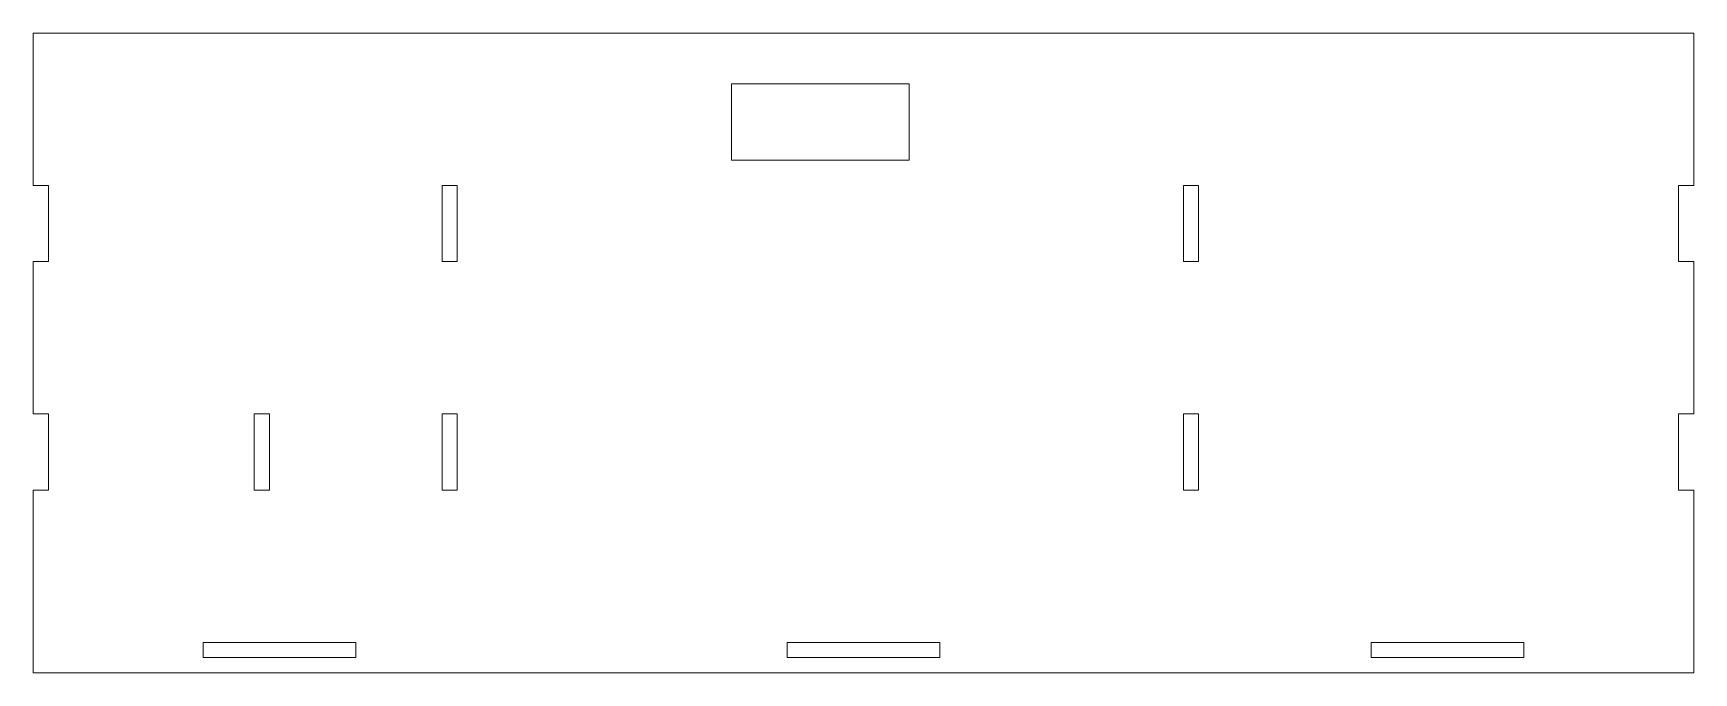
# Model space of a CAD drawing. Header units: millimetres. Extents: x -164 to 164, y 0 to 126.
import ezdxf

# ---------------------------------------------------------------- set-up
doc = ezdxf.new("R2010")
doc.units = ezdxf.units.MM

msp = doc.modelspace()

# ---------------------------------------------------------------- linework, layer by layer
at = {"color": 7, "linetype": 'Continuous', "lineweight": 15}
for p, q in [((163.5, 126), (-163.5, 126)), ((-163.5, 126), (-163.5, 96)), ((163.5, 96), (163.5, 126)), ((-26, 116), (-26, 101)), ((9, 116), (-26, 116)), ((9, 101), (9, 116)), ((-26, 101), (9, 101)), ((-163.5, 96), (-160.5, 96)), ((-160.5, 96), (-160.5, 81)), ((-83, 96), (-83, 81)), ((-80, 96), (-83, 96)), ((-80, 81), (-80, 96)), ((63, 96), (63, 81)), ((66, 96), (63, 96)), ((66, 81), (66, 96)), ((160.5, 81), (160.5, 96)), ((160.5, 96), (163.5, 96)), ((-160.5, 81), (-163.5, 81)), ((-163.5, 81), (-163.5, 51)), ((-83, 81), (-80, 81)), ((63, 81), (66, 81)), ((163.5, 81), (160.5, 81)), ((163.5, 51), (163.5, 81)), ((-163.5, 51), (-160.5, 51)), ((-160.5, 51), (-160.5, 36)), ((-120, 51), (-120, 36)), ((-117, 51), (-120, 51)), ((-117, 36), (-117, 51)), ((-83, 51), (-83, 36)), ((-80, 51), (-83, 51)), ((-80, 36), (-80, 51)), ((63, 51), (63, 36)), ((66, 51), (63, 51)), ((66, 36), (66, 51)), ((160.5, 36), (160.5, 51)), ((160.5, 51), (163.5, 51)), ((-163.5, 36), (-163.5, 0)), ((-160.5, 36), (-163.5, 36)), ((-120, 36), (-117, 36)), ((-83, 36), (-80, 36)), ((63, 36), (66, 36)), ((163.5, 36), (160.5, 36)), ((163.5, 0), (163.5, 36)), ((-130, 6), (-130, 3)), ((-100, 6), (-130, 6)), ((-100, 3), (-100, 6)), ((-15, 6), (-15, 3)), ((15, 6), (-15, 6)), ((15, 3), (15, 6)), ((100, 6), (100, 3)), ((130, 6), (100, 6)), ((130, 3), (130, 6)), ((-163.5, 0), (163.5, 0)), ((-130, 3), (-100, 3)), ((-15, 3), (15, 3)), ((100, 3), (130, 3))]:
    msp.add_line(p, q, dxfattribs=at)

doc.saveas('drawing.dxf')
